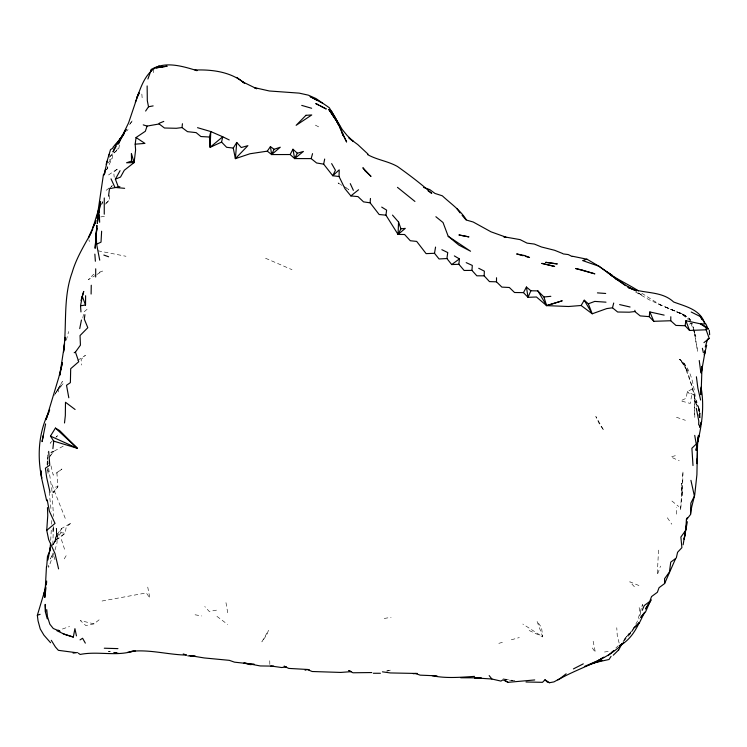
<?xml version="1.0" encoding="UTF-8"?>
<svg xmlns="http://www.w3.org/2000/svg" width="747" height="747" viewBox="0 0 747 747"><rect width="100%" height="100%" fill="white"/><g stroke="black" fill="none" stroke-linecap="round" stroke-linejoin="round"><path stroke-width="0.56" stroke-dasharray="3.73 2.8" d="M676.352 514.151L676.446 507.362M700.042 417.872L700.107 413.913L698.613 406.312L698.968 413.138M52.832 544.572L53.382 527.139M105.448 204.174L109.342 200.168L109.454 194.416M51.001 465.857L53.242 475.167L61.917 469.023L56.912 473.131L57.902 486.53L54.671 491.759L53 492.469L53.112 487.716L51.767 484.047M53.056 528.092L52.897 532.34L53.429 526.542M50.703 540.454L51.291 529.642M658.527 550.091L657.267 574.891L660.544 566.086M51.608 524.207L51.86 519.865M47.406 459.835L47.631 457.566M153.294 72.692L153.705 68.929M119.464 144.946L118.736 148.84L112.816 153.48L112.153 158.513L106.55 169.737M51.879 545.973L60.871 532.76L61.525 528.54L71.479 522.816L66.222 526.924L65.232 533.106L60.656 537.14L56.034 539.81L53.14 543.975M82.824 318.026L83.907 312.003L89.024 307.624M47.556 454.895L47.08 464.699M641.972 606.835L642.467 604.463L637.452 621.196L635.408 624.931M640.814 612.017L639.012 619.03M66.334 340.174L68.659 331.528M55.007 550.025L57.033 542.854L57.099 534.46L56.193 528.176L56.949 535.916L56.408 529.063L56.286 535.067L54.596 541.995L56.034 539.81L65.232 533.106L60.871 532.76M53.476 554.246L48.723 567.29L48.564 565.208M101.611 204.911L102.881 201.783M101.648 203.819L102.647 201.755M53.41 553.013L50.226 558.999L53.252 553.527M58.145 388.926L56.679 391.521L63.112 383.762L58.145 388.926L58.649 392.39M54.4 395.322L62.393 381.456L54.979 394.332M53.13 544.862L56.034 539.81M634.754 626.378L628.535 635.501L634.278 627.181M64.223 558.877L67.062 554.199M622.998 641.962L628.75 633.745L623.222 640.805M106.438 169.914L107.633 168.038L107.372 164.816M634.203 628.227L631.066 633.082L624.287 640.366M130.053 123.993L132.649 120.239L129.576 124.516M50.142 456.118L53.56 451.477L63.812 445.819M48.919 457.612L53.56 451.477L47.957 452.831M53 492.469L57.902 486.53L53.112 487.716M623.698 640.384L632.858 629.6M52.355 440.833L50.152 443.223L51.776 441.561M107.979 162.995L112.153 158.513L109.23 160.091M126.663 131.061L128.101 129.52M109.902 156.543L112.816 153.48M55.829 437.406L57.454 435.744L55.997 437.2M615.836 648.022L618.227 645.753M109.968 187.908L112.311 185.76M105.934 203.193L109.342 200.168M109.174 157.309L118.736 148.84L116.663 149.176M94.01 623.866L80.331 620.58L85.868 625.566L94.01 623.866L100.303 618.861M106.13 190.345L112.153 185.667M108.52 174.966L118.287 168.346L113.721 172.202L114.198 177.188M77.669 360.334L85.429 355.385L81.059 359.428L81.75 365.068M95.943 275.083L88.398 279.667L93.543 274.354L96.54 273.262M96.886 274.504L102.535 271.068L97.54 272.898M692.133 388.963L687.315 391.755L686.129 398.3L680.638 400.831L690.265 403.455L691.591 395.723L687.315 391.755L694.187 394.986L694.841 417.312L694.187 394.986L686.558 367.72L683.412 362.491L679.247 359.354L683.907 364.247L687.632 371.726L680.031 359.214L683.907 364.247L692.142 386.255L696.671 406.592M50.768 452.822L53.56 451.477M689.406 324.198L691.862 323.068L693.487 328.54L691.918 323.218M62.403 629.021L69.546 626.528M386.797 671.264L391.064 669.928L386.741 670.871M498.819 643.363L504.468 641.72M511.312 639.796L519.324 637.555M675.335 455.689L670.797 456.94L679.228 460.787M100.742 216.947L104.72 216.219M216.471 610.159L209.253 611.448L204.762 606.527M384.21 618.469L391.101 617.293M102.05 601.018L146.328 592.931L149.886 598.095L147.719 587.002M604.5 651.991L610.831 651.169M514.888 680.778L502.526 678.715L512.816 680.788M195.042 614.781L201.802 615.967M110.388 651.786L108.371 651.393L110.565 651.823M98.006 250.805L125.991 256.277M676.465 417.265L685.401 420.309M635.688 292.096L650.422 300.453L683.626 314.655L689.089 318.455L690.209 320.267M665.596 307.25L683.626 314.655L689.537 318.614L690.471 320.36L689.537 318.614M641.832 293.272L660.647 305.131L657.883 303.87L685.877 315.888L680.2 312.928L688.351 319.427M638.956 585.536L629.777 581.792L634.408 586.75M670.797 309.351L683.626 314.655L688.127 319.193M265.549 258.247L292.002 269.676M529.156 630.487L542.733 636.846L541.528 627.517L536.972 621.112L542.733 636.846L522.825 624.053M315.374 125.123L320.696 127.952M340.613 184.453L338.083 182.959L342.014 185.387M345.945 187.814L348.896 189.626L344.096 186.563M216.929 616.359L227.658 624.436M671.917 501.022L678.743 506.531M667.332 517.746L671.805 524.217M592.306 647.957L595.368 652.392L593.015 640.562M683.412 362.491C693.72 374.929 694.047 391.633 697.007 406.76M689.808 320.071L689.089 318.455L695.859 336.374L693.87 329.67M65.25 518.353L54.671 491.759M64.541 549.241L60.656 537.14M698.436 414.501L699.631 417.778M54.951 559.662L52.841 553.125M619.151 643.055L617.274 635.856L616.77 627.713M88.912 239.666L89.351 241.58M47.547 468.378L48.751 473.654M694.168 394.948L696.774 406.9M694.262 331.92L697.614 351.23L693.814 329.632M225.977 602.652L227.872 613.707M639.143 607.544L640.039 613.324M49.162 491.769L51.226 511.256M47.621 469.704L48.322 475.867M47.789 460.591L48.153 463.868M48.63 468.238L51.776 488.613L53.523 516.392M141.846 94.057L142.201 98.511M269.751 660.721L269.835 664.737M47.35 465.344L47.285 460.74L47.304 465.129M682.963 472.048L682.553 489.929L680.526 510.425L682.963 472.048M56.623 533.9L55.166 541.519L56.623 533.9M56.641 534.88L54.596 541.995L61.525 528.54L56.641 534.88M268.378 630.571L266.763 634.866L261.861 641.878L268.378 630.571M641.72 294.981L636.967 292.31L641.72 294.981M603.202 429.404L599.72 424.632L595.817 416.499L603.202 429.404M698.865 408.824L696.456 400.597L700.107 413.913L698.865 408.824L700.023 418.862L698.865 408.824M681.983 490.62L681.469 483.197L682.132 495.476L681.983 490.62"/><path stroke-width="1.12" d="M95.672 276.997L95.7 268.808M698.492 435.38L697.511 444.904L696.904 474.765L694.729 494.925L691.573 507.428L690.545 514.506L686.39 519.763L685.783 530.267L680.872 537.065L681.899 547.663L677.585 552.285L676.287 557.99L670.75 562.155L669.424 572.053L664.569 578.701L664.615 583.556L659.059 587.693L657.369 592.278L651.543 596.564L649.731 601.456L644.213 605.602L642.215 610.355M703.954 342.612L709.23 338.41L706.111 329.791L689.546 330.454L685.092 325.72L675.942 325.431L670.741 320.743L653.802 321.303L649.19 316.644L640.216 315.906L634.829 311.546L629.301 312.199L617.648 312.013L612.484 307.801L606.723 308.595L592.222 313.787L581.119 305.495L568.551 306.503L546.608 305.626L536.458 296.989L528.026 297.325L523.488 292.628L514.534 292.507L509.342 287.492L501.863 287.109L496.494 281.824L496.531 277.744M80.965 311.929L80.527 305.803L85.522 305.037L85.616 295.737M91.106 294.047L91.255 285.242M697.24 458.555L697.147 463.663L697.511 444.904M670.741 320.743L670.815 316.747M698.678 425.024L698.781 421.009L696.297 408.273M104.272 197.974L104.253 214.202M496.494 281.824L489.462 281.6L484.149 275.83L476.838 275.811L471.936 270.395L464.12 270.47L458.873 264.289L451.711 264.578L446.911 258.537L439.059 258.966L434.511 253.298L426.107 253.625L416.686 241.412L410.299 240.739L404.594 234.502L398.048 234.437L385.947 215.173L379.149 214.51L370.138 202.839L363.537 201.867L357.972 196.601L350.866 195.929L344.974 188.711L339.045 176.525L339.231 169.84L332.77 175.732L323.666 164.144L324.674 159.036M46.463 566.609L44.801 597.507L45.987 587.609M147.14 85.933L147.318 100.724L148.513 106.756L145.618 111.051M398.048 234.437L400.943 228.815L405.276 228.395L398.048 234.437L398.553 222.055L392.502 215.108M50.563 642.719L43.933 635.165L40.235 628.955L38.041 620.841L37.35 615.276L44.988 589.85L43.699 595.789L46.678 581.045M197.535 127.681L210.794 131.565L209.449 137.018L200.868 136.533L196.162 132.63L187.46 131.649L182.016 127.569L176.339 128.288L164.452 128.008L159.167 123.965L159.195 123.283L163.78 121.406M484.149 275.83L484.364 271.17L478.724 268.285M613.24 655.24L618.525 650.058M634.829 311.546L634.885 310.285M706.111 329.791L706.251 326.897L700.527 323.843L685.905 320.734L685.092 325.72M101.629 231.215L101.022 242.14L96.624 244.185L99.734 260.189M370.138 202.839L370.447 198.469M58.583 568.878L54.998 553.536L48.658 539.586L46.744 530.342L47.761 515.393L47.453 507.568M46.688 566.628L47.481 556.403L49.872 550.698L50.404 547.43L47.901 559.97M95.803 239.516L96.905 225.37L95.102 248.321L96.839 228.022L95.812 238.704M471.936 270.395L472.319 265.437L466.184 262.636M236.762 142.444L233.26 148.065L235.38 158.663L247.883 145.665L241.253 147.542L236.762 142.444L235.38 158.663L249.956 153.761L267.295 151.155L270.423 146.627L274.093 149.288L280.274 147.224L271.637 154.564L267.295 151.155M49.872 550.698L50.591 543.246M458.873 264.289L459.442 258.892L454.335 255.904M182.016 127.569L182.436 123.731M64.503 422.979L65.334 415.584L65.484 402.26L75.092 409.487M64.559 343.106L63.56 351.79C67.081 325.318 62.841 298.053 72.151 272.487C76.334 257.967 84.383 245.147 91.592 232M52.888 448.639L53.756 441.132L50.451 436.108L55.427 428.087L59.667 430.599L77.399 448.312L53.756 441.132M698.454 435.501L696.036 450.366L698.828 435.65L697.847 441.374C702.143 423.568 704.384 405.322 701.031 387.114M119.894 186.675L118.343 186.965L115.374 179.177L120.538 177.058L124.291 170.269L134.115 162.566L135.609 149.914L135.179 144.18L136.057 137.513L145.338 131.267L147.075 126.084L159.167 123.965M46.379 584.303L46.641 582.109M64.55 344.012L59.76 375.274L62.44 362.519L58.77 377.412L46.053 419.683L48.107 413.959M64.98 340.679L65.409 337.345M108.53 196.134L109.482 188.702L118.343 186.965M385.947 215.173L386.619 210.131L381.698 207.096M65.026 339.717L65.334 337.457M84.915 314.674L84.308 319.137L87.81 327.709L80.041 335.552L80.424 345.161L75.447 352.08L74.186 352.733M446.911 258.537L447.742 252.561L441.869 249.703M649.19 316.644L649.862 311.957L664.139 315.122M686.437 524.758L683.141 544.778M434.511 253.298L435.557 247.08M685.578 531.248L684.168 539.241L685.466 532.041M685.783 530.267L687.343 521.714M80.527 305.803L82.319 296.4L85.522 305.037M56.959 630.757L65.008 634.53L73.318 637.06L74.924 628.657L76.446 635.874M706.69 345.235L704.3 354.946L705.28 350.502L701.256 373.239L702.003 366.385L701.097 394.705L701.134 388.113L701.33 394.36L701.069 390.055M103.431 174.593L96.998 218.171L99.052 208.226M79.733 328.615L81.442 320.005M45.614 423.894L42.065 441.626L43.363 435.174M221.579 142.098L222.718 136.776L210.794 131.565L210.084 147.318L221.579 142.098L226.612 147.299L233.26 148.065M106.121 164.387L110.509 149.605L113.208 147.971M105.019 172.8L104.001 174.835L107.279 161.137M612.484 307.801L613.717 303.021M99.006 208.152L92.917 227.667L88.473 237.751L92.852 228.918M323.666 164.144L316.607 162.986L311.172 158.607L312.545 153.639M81.955 297.698L83.729 291.433L81.031 300.574M104.001 174.835L105.644 169.289M705.233 346.991L707.624 339.082L709.23 338.41M147.906 79.033L151.398 69.387C165.666 60.918 182.38 66.212 197.115 70.648L194.967 70.031C212.447 69.378 230.954 71.88 244.652 83.319L236.808 77.408M135.328 102.339C139.736 90.742 143.05 77.716 152.958 69.508M150.735 71.236L151.398 69.387M98.884 211.149L96.522 217.433L99.062 211.168M138.755 92.721L128.605 122.807L118.334 144.012L122.9 134.721L116.495 144.18L112.974 151.874L116.187 146.16M48.49 412.951L49.657 409.926M48.742 412.148C38.555 432.765 37.098 455.903 41.711 478.201L40.936 470.713L41.589 478.024L46.659 500.761M618.516 650.301L621.887 643.839M686.39 519.763L687.259 517.708M690.704 509.482L691.573 507.428M530.856 290.779L528.026 297.325L526.43 287.025L530.856 290.779L537.831 290.882L543.919 296.979L546.608 305.626L562.052 300.854L546.608 305.626L537.831 290.882M664.615 583.556L675.279 559.335M96.186 220.636L92.917 227.667L95.364 222.709M311.172 158.607L294.645 158.579L290.153 154.536L271.637 154.564L274.093 149.288M294.645 158.579L297.334 153.238L303.413 151.436L294.645 158.579L292.973 149.241L290.153 154.536M523.488 292.628L526.43 287.025M138.55 94.337L137.121 96.961L139.344 93.179M115.374 179.177L120.062 170.671M117.26 144.264L120.472 138.559L112.984 147.271M121.229 137.597L125.991 129.782M581.119 305.495L584.229 300.201L588.328 303.805L592.222 313.787L584.229 300.201M108.539 155.731L109.585 154.022M651.365 599.841L645.501 608.954L650.207 601.335L645.585 611.821L640.749 617.442L644.633 612.241L639.665 622.354L634.324 627.695L639.357 622.568C634.745 631.971 629.067 640.842 619.384 645.763L623.885 642.579C606.032 661.291 579.737 667.099 557.916 679.929M611.065 656.352L609.038 659.48L593.417 662.944L602.007 660.311L584.406 666.473L599.916 659.778L598.898 660.311L601.895 658.284M124.217 132.434L126.159 129.623M562.566 253.485L554.638 250.292L541.482 246.986L534.348 244.064L527.083 243.139L520.117 239.628L503.749 236.743L505.878 237.154L491.003 231.822L473.196 222.008L466.091 219.973L462.085 215.341M122.9 135.693L119.931 139.213L124.497 133.377M566.142 673.822L560.045 678.547L553.966 681.89L549.521 682.711L544.983 679.826L542.509 682.319L526.009 681.992M115.038 145.282L116.401 143.947M611.7 652.495L613.091 651.272M608.058 655.633L613.791 650.656M46.744 530.342L55.026 523.414L49.367 511.219L47.201 499.818M350.866 195.929L358.569 189.757M451.711 264.578L459.442 258.892M598.898 660.311L603.716 657.155M80.06 639.88L82.59 638.274L85.335 643.13M156.384 67.8L159.214 66.081L153.705 68.929M573.416 668.901L583.295 663.859M305.121 670.255L307.166 669.452L309.342 669.788M588.328 303.805L594.761 301.405L606.004 302.18M131.565 161.035L126.57 162.771L134.115 162.566L131.388 153.462L131.565 161.035L134.115 162.566M37.35 615.276L40.123 614.323M618.264 280.414L598.945 266.24L586.974 259.209L582.623 260.572L598.945 266.24L612.251 275.438L607.386 272.235C617.171 279.565 628.292 284.252 638.442 290.891M133.274 651.132C116.205 656.576 97.745 650.917 80.144 654.447L78.323 653.177M73.103 653.093L77.417 652.533M148.513 106.756L153.144 105.897M127.513 652.355L135.3 650.973M534.721 679.947L508.035 682.338L502.983 679.826L500.929 681.087L491.899 679.014L474.7 677.884M543.919 296.979L550.847 296.316M135.179 144.18L144.927 143.405L136.057 137.513M474.56 676.38C460.432 677.296 446.136 678.612 432.158 675.708M413.156 673.701L417.358 673.477L390.429 672.944L382.427 671.824M371.782 672.552L352.967 672.776L348.737 670.526L351.165 671.656L340.791 672.431L312.153 671.506L307.166 669.452L288.715 668.406L284.056 666.203L286.334 666.968L281.703 667.529L270.787 665.988M131.276 651.347C149.886 649.274 168.112 654.764 186.582 655.082L183.22 653.942M373.313 673.262L380.41 673.262M474.588 677.837L481.171 677.837L460.731 677.772M273.71 666.137L260.236 665.941L244.176 662.897M436.976 675.858L420.15 675.148L415.099 673.374M104.291 648.219L117.942 648.62M187.758 655.838L195.555 656.352L189.953 655.558M597.423 292.88L605.686 293.468M124.637 188.328L114.963 187.441L111.023 178.841M339.045 176.525L332.77 175.732L335.431 170.241L331.631 163.602M75.242 652.551L58.378 650.329L55.418 646.995L51.291 640.328M563.042 253.896L568.262 254.568L572.174 256.52M189.738 655.567L204.174 657.939L229.357 660.348L234.493 662.159L254.297 664.326L250.161 664.625L243.989 663.075M572.361 256.23L586.974 259.209M114.422 652.57L116.439 652.953M113.852 652.458L118.231 653.308M619.636 304.589L630.076 307.008M523.096 255.735L516.644 253.952L524.655 255.539L529.539 257.519L525.244 256.333M549.521 682.711L547.364 682.104L544.983 679.826M301.732 105.392L311.639 108.268M143.237 124.87L147.075 126.084M63.037 633.727L73.318 637.06M423.596 187.45L429.786 189.607L434.978 193.436L442.327 195.817C450.59 203.539 460.049 209.804 466.296 219.702M103.842 255.044L108.604 256.772M242.327 81.675L256.744 88.744L254.438 87.614L269.359 90.985L299.202 93.132L308.287 95.14L315.962 98.539L329.268 107.689L342.163 129.408L347.047 135.403L353.2 141.36L348.793 137.99M633.755 289.845L628.488 287.502C643.102 294.243 661.086 290.2 673.654 302.003C685.466 306.447 700.555 309.538 704.664 323.442M50.451 436.108L77.399 448.312L55.427 428.087M367.701 154.657C377.179 159.979 387.982 161.1 397.479 166.506C409.272 174.891 420.888 183.678 431.747 193.37L428.078 190.858M229.236 139.95L222.718 136.776L210.084 147.318L209.449 137.018M691.208 312.022L700.322 316.532L705.233 323.47M318.633 105.038L315.766 103.553L326.271 108.997L320.538 106.027M317.391 100.425L310.098 96.55L322.48 103.142M636.5 291.143L625.874 285.419L615.341 278.407L618.114 280.386M627.387 286.839L629.207 288.043M504.356 679.919L508.035 682.338M448.2 236.285L470.563 251.235L458.845 245.091L448.2 236.285L443.036 222.531L435.875 216.714M58.173 630.123L59.984 631.346L53.27 628.488L49.862 624.221L47.434 616.555L46.753 609.636M708.156 329.072L700.527 323.843L705.887 323.974L708.156 329.072L706.251 326.897M625.51 285.643L609.617 274.14L612.811 276.483M350.334 139.073L357.804 144.601L368.028 154.134M414.93 201.447L397.479 187.357M292.973 149.241L297.334 153.238M364.713 170.475L370.998 176.413L362.865 167.72L364.097 169.56M489.173 675.605L491.899 679.014M456.809 208.562L460.096 212.923M339.997 127.756L337.121 121.537L328.755 109.398L339.427 125.272L343.517 136.038L339.418 126.663M332.322 114.552L339.427 125.272M700.322 316.532L702.021 319.595M337.728 122.349L331.5 111.088M338.41 124.618L333.769 115.206L338.503 124.618M350.278 183.641L353.378 190.336M649.862 311.957L653.802 321.303M685.905 320.734L689.546 330.454M398.553 222.055L400.943 228.815M75.447 352.08L78.752 361.707L70.694 368.701L70.377 382.641L66.52 385.284L68.808 397.787M700.621 400.028L697.866 388.123L696.4 376.768M47.276 618.833L45.222 611.335L45.194 604.388L45.707 612.101M702.367 348.298L703.403 352.78M690.928 480.349L694.402 496.101L690.863 503.123L690.545 514.506M50.021 492.301L46.688 477.604L45.39 468.201L49.769 465.166L48.676 451.375M694.729 435.389L696.223 444.073L691.89 448.247L693.001 465.54M270.423 146.627L271.637 154.564M699.239 360.521L700.77 372.146M709.305 330.277L709.65 334.768M94.86 254.12L95.373 261.254M99.323 214.8L99.659 222.289M96.223 234.689L96.624 244.185M98.315 215.416L97.287 223.484L100.584 201.737L98.315 215.416M701.573 421.607L699.547 427.004L701.573 421.607M305.953 115.309L296.148 125.319L311.742 114.963L305.953 115.309M162.379 66.791L156.543 67.828L167.151 66.222L162.379 66.791M557.131 263.906L545.814 262.328L557.131 263.906M468.789 236.864L459.078 234.988L468.789 236.864M554.582 266.427L541.911 263.402L554.582 266.427M581.829 269.956L575.62 268.509L594.855 273.841L581.829 269.956M346.571 141.855L342.173 132.817L346.571 141.855"/></g></svg>
